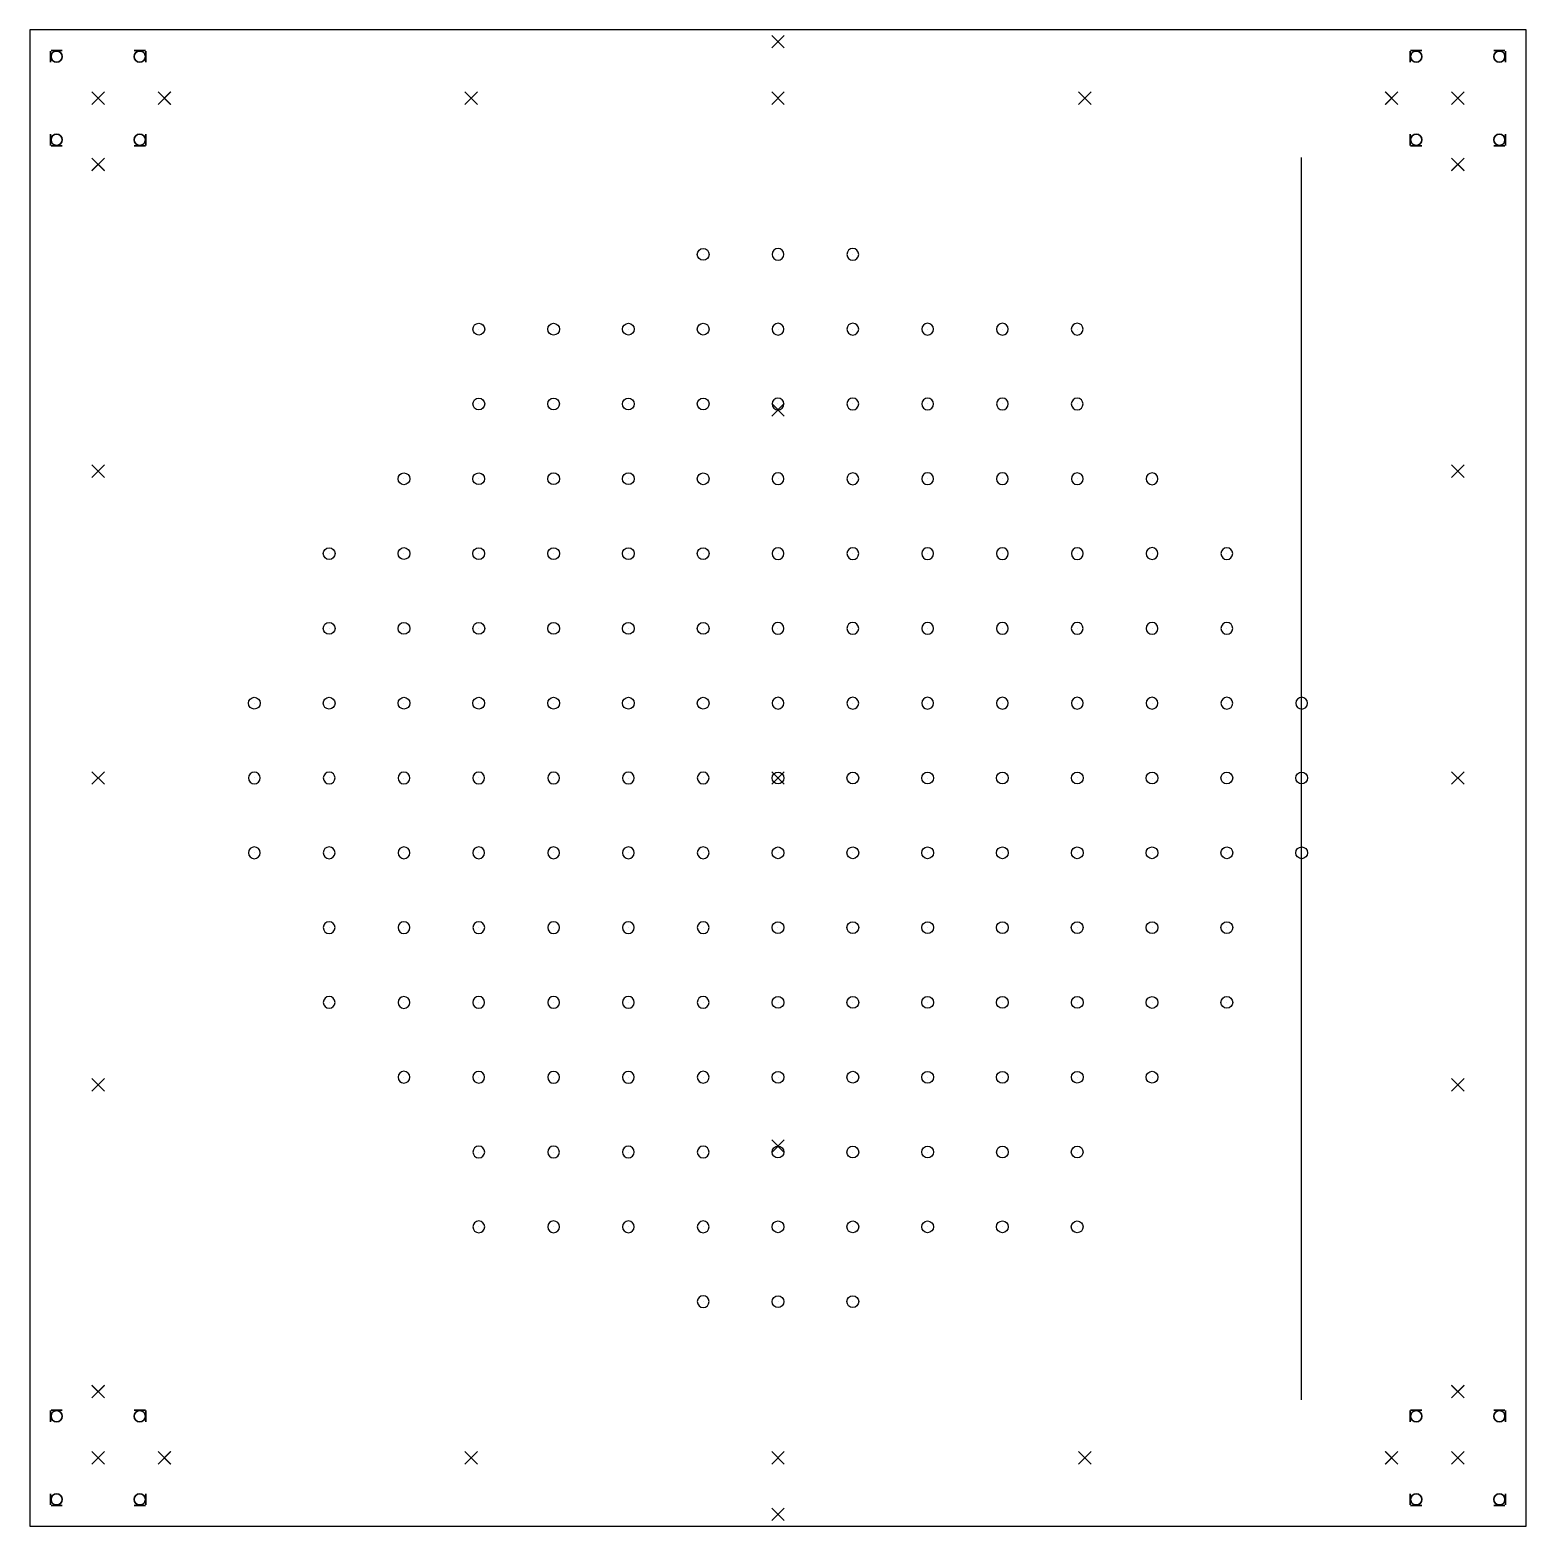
# Model space of a CAD drawing. Header units: inches. Extents: x -120 to 120, y -120 to 120.
import ezdxf

# ---------------------------------------------------------------- set-up
doc = ezdxf.new("R2010")
doc.units = ezdxf.units.IN
doc.header["$LTSCALE"] = 60
doc.header["$MEASUREMENT"] = 0
doc.header["$PDMODE"] = 3
doc.header["$PDSIZE"] = 1
doc.layers.add('0--3D ponts', color=7, linetype='Continuous')
doc.layers.add('00-Strings', color=7, linetype='Continuous')

# ---------------------------------------------------------------- blocks, each defined once
blk = doc.blocks.new('String LED')
at = {"color": 7, "transparency": 16777216, "extrusion": (0.80425, 0, 0.59429)}
blk.add_lwpolyline([(8001, 0), (0, 0)], dxfattribs=at)
at = {"transparency": 16777216, "extrusion": (0, 1, 0)}
blk.add_circle((0, 0), 24, dxfattribs=at)
blk = doc.blocks.new('H40V-box corner')
at = {"color": 1}
blk.add_point((0, 0), dxfattribs=at)
at = {"layer": '0--3D ponts', "color": 1, "linetype": 'ByBlock', "extrusion": (1, 3.06152e-16, -1.83691e-16)}
blk.add_circle((6.67, -6.67, -7.67), 0.894, dxfattribs=at)
at = {"layer": '0--3D ponts', "color": 1, "linetype": 'ByBlock', "extrusion": (1, 3.06152e-16, 1.83691e-16)}
blk.add_circle((6.67, 6.67, -7.67), 0.894, dxfattribs=at)
at = {"layer": '0--3D ponts', "color": 1, "linetype": 'ByBlock', "extrusion": (1.22461e-16, -1, 3.37424e-32)}
blk.add_circle((-6.67, -6.67, -7.67), 0.894, dxfattribs=at)
at = {"layer": '0--3D ponts', "color": 1, "linetype": 'ByBlock', "extrusion": (1.22461e-16, -1, -3.37424e-32)}
blk.add_circle((-6.67, 6.67, -7.67), 0.894, dxfattribs=at)
at = {"layer": '0--3D ponts', "color": 1, "linetype": 'ByBlock'}
for centre in [(-6.67, 6.67, -7.67), (6.67, 6.67, -7.67), (-6.67, -6.67, -7.67), (6.67, -6.67, -7.67)]:
    blk.add_circle(centre, 0.894, dxfattribs=at)
at = {"layer": '0--3D ponts', "color": 1, "linetype": 'ByBlock', "extrusion": (0, 0, -1)}
for centre in [(6.67, 6.67, -7.67), (-6.67, 6.67, -7.67), (6.67, -6.67, -7.67), (-6.67, -6.67, -7.67)]:
    blk.add_circle(centre, 0.894, dxfattribs=at)
at = {"layer": '0--3D ponts', "color": 1, "linetype": 'ByBlock', "extrusion": (1.22461e-16, -1, -1.83691e-16)}
blk.add_circle((6.67, -6.67, -7.67), 0.894, dxfattribs=at)
at = {"layer": '0--3D ponts', "color": 1, "linetype": 'ByBlock', "extrusion": (1.22461e-16, -1, 1.83691e-16)}
blk.add_circle((6.67, 6.67, -7.67), 0.894, dxfattribs=at)
at = {"layer": '0--3D ponts', "color": 1, "linetype": 'ByBlock', "extrusion": (-1, 6.12303e-17, 3.37424e-32)}
blk.add_circle((-6.67, -6.67, -7.67), 0.894, dxfattribs=at)
at = {"layer": '0--3D ponts', "color": 1, "linetype": 'ByBlock', "extrusion": (-1, 6.12303e-17, -3.37424e-32)}
blk.add_circle((-6.67, 6.67, -7.67), 0.894, dxfattribs=at)
at = {"layer": '0--3D ponts', "color": 1, "linetype": 'ByBlock', "extrusion": (-1, -6.12303e-17, 3.37424e-32)}
for centre in [(6.67, -6.67, 7.67), (6.67, -6.67, -7.67)]:
    blk.add_circle(centre, 0.894, dxfattribs=at)
at = {"layer": '0--3D ponts', "color": 1, "linetype": 'ByBlock', "extrusion": (-1, -6.12303e-17, -3.37424e-32)}
for centre in [(6.67, 6.67, 7.67), (6.67, 6.67, -7.67)]:
    blk.add_circle(centre, 0.894, dxfattribs=at)
at = {"layer": '0--3D ponts', "color": 1, "linetype": 'ByBlock', "extrusion": (1.22461e-16, 1, -1.83691e-16)}
for centre in [(6.67, -6.67, -7.67), (-6.67, -6.67, -7.67)]:
    blk.add_circle(centre, 0.894, dxfattribs=at)
at = {"layer": '0--3D ponts', "color": 1, "linetype": 'ByBlock', "extrusion": (1.22461e-16, 1, 1.83691e-16)}
for centre in [(6.67, 6.67, -7.67), (-6.67, 6.67, -7.67)]:
    blk.add_circle(centre, 0.894, dxfattribs=at)
blk = doc.blocks.new('H40V-coupler 4x')
at = {"color": 1, "extrusion": (-1, -2.22045e-16, 6.12303e-17)}
for p in [(0, 0), (10.63, 0)]:
    blk.add_point(p, dxfattribs=at)
blk = doc.blocks.new('H40V-L300')
at = {"color": 1}
for p in [(0, 0), (59.06, 0), (118.11, 0)]:
    blk.add_point(p, dxfattribs=at)
blk = doc.blocks.new('H40V-L250')
at = {"color": 1}
for p in [(0, 0), (49.21, 0), (98.43, 0)]:
    blk.add_point(p, dxfattribs=at)

msp = doc.modelspace()

# ---------------------------------------------------------------- linework, layer by layer
at = {"color": 4, "transparency": 16777216, "extrusion": (0, -1, 0)}
msp.add_line((84, -99.77, 114.02), (84, 99.52, 114.02), dxfattribs=at)
at = {"transparency": 16777216}
msp.add_lwpolyline([(-120, -120), (120, -120), (120, 120), (-120, 120)], close=True, dxfattribs=at)

# ---------------------------------------------------------------- block references
at = {"transparency": 16777216, "rotation": 90}
for name, p in [('H40V-L300', (0, 0, 459.47)), ('H40V-L250', (-109.05, 0, 7.67)), ('H40V-L250', (-109.05, 0, 442.31)), ('H40V-L250', (-109.05, 0, 442.31)), ('H40V-L250', (109.05, 0, 7.67)), ('H40V-L250', (109.05, 0, 442.31)), ('H40V-L250', (109.05, 0, 442.31)), ('H40V-L250', (-109.05, -98.43, 7.67)), ('H40V-L250', (-109.05, -98.43, 442.31)), ('H40V-L250', (-109.05, -98.43, 442.31)), ('H40V-L300', (0, -118.11, 459.47)), ('H40V-L250', (109.05, -98.43, 7.67)), ('H40V-L250', (109.05, -98.43, 442.31)), ('H40V-L250', (109.05, -98.43, 442.31))]:
    msp.add_blockref(name, p, dxfattribs=at)
at = {"linetype": 'Continuous', "transparency": 16777216, "rotation": 90}
for p in [(-109.05, 109.05, 7.67), (-109.05, 109.05, 442.31), (109.05, 109.05, 7.67), (109.05, 109.05, 442.31)]:
    msp.add_blockref('H40V-box corner', p, dxfattribs=at)
at = {"color": 3, "transparency": 16777216, "extrusion": (-6.12323e-17, -1, 6.12303e-17)}
for p, rotation in [((-109.05, 7.67, -109.05), 90), ((-109.05, 442.31, -109.05), 270), ((109.05, 7.67, -109.05), 90), ((109.05, 442.31, -109.05), 270)]:
    msp.add_blockref('H40V-coupler 4x', p, dxfattribs=dict(at, rotation=rotation))
at = {"color": 3, "transparency": 16777216}
for p in [(-109.05, 109.05, 7.67), (-109.05, 109.05, 442.31), (-109.05, -109.05, 7.67), (-109.05, -109.05, 442.31)]:
    msp.add_blockref('H40V-coupler 4x', p, dxfattribs=at)
for p, rotation in [((-109.05, 109.05, 7.67), 269.9999999999999), ((-109.05, 109.05, 442.31), 269.9999999999999), ((109.05, 109.05, 7.67), 180), ((109.05, 109.05, 442.31), 180), ((109.05, 109.05, 7.67), 269.9999999999999), ((109.05, 109.05, 442.31), 269.9999999999999), ((-109.05, -109.05, 7.67), 89.99999999999999), ((-109.05, -109.05, 442.31), 89.99999999999999), ((109.05, -109.05, 7.67), 89.99999999999999), ((109.05, -109.05, 442.31), 89.99999999999999), ((109.05, -109.05, 7.67), 180), ((109.05, -109.05, 442.31), 180)]:
    msp.add_blockref('H40V-coupler 4x', p, dxfattribs=dict(at, rotation=rotation))
at = {"transparency": 16777216, "extrusion": (-1, 0, 6.12323e-17), "rotation": 90}
for name, p in [('H40V-L300', (-109.05, 18.3, 109.05)), ('H40V-L250', (-109.05, 136.41, 109.05)), ('H40V-L250', (-109.05, 234.83, 109.05)), ('H40V-L250', (-109.05, 333.26, 109.05)), ('H40V-L300', (-109.05, 18.3, -109.05)), ('H40V-L250', (-109.05, 136.41, -109.05)), ('H40V-L250', (-109.05, 234.83, -109.05)), ('H40V-L250', (-109.05, 333.26, -109.05)), ('H40V-L300', (109.05, 18.3, 109.05)), ('H40V-L250', (109.05, 136.41, 109.05)), ('H40V-L250', (109.05, 234.83, 109.05)), ('H40V-L250', (109.05, 333.26, 109.05)), ('H40V-L300', (109.05, 18.3, -109.05)), ('H40V-L250', (109.05, 136.41, -109.05)), ('H40V-L250', (109.05, 234.83, -109.05)), ('H40V-L250', (109.05, 333.26, -109.05))]:
    msp.add_blockref(name, p, dxfattribs=at)
at = {"transparency": 16777216}
for p in [(-98.43, 109.05, 7.67), (-98.43, 109.05, 442.31), (0, 109.05, 7.67), (0, 109.05, 442.31), (-98.43, -109.05, 7.67), (-98.43, -109.05, 442.31), (0, -109.05, 7.67), (0, -109.05, 442.31)]:
    msp.add_blockref('H40V-L250', p, dxfattribs=at)
at = {"linetype": 'Continuous', "transparency": 16777216}
for p in [(-109.05, -109.05, 7.67), (-109.05, -109.05, 442.31), (109.05, -109.05, 7.67), (109.05, -109.05, 442.31)]:
    msp.add_blockref('H40V-box corner', p, dxfattribs=at)
at = {"color": 3, "transparency": 16777216, "extrusion": (-1, 0, 6.12303e-17)}
for p, rotation in [((109.05, 7.67, 109.05), 90), ((109.05, 442.31, 109.05), 270), ((109.05, 7.67, -109.05), 90), ((109.05, 442.31, -109.05), 270)]:
    msp.add_blockref('H40V-coupler 4x', p, dxfattribs=dict(at, rotation=rotation))
at = {"layer": '00-Strings', "color": 1, "transparency": 16777216, "extrusion": (-0.818929, 0.573895, 0), "xscale": 0.03937007874015748, "yscale": 0.03937007874015748, "zscale": 0.03937007874015748}
for p in [(-61.9, 115.82, 58.03), (-31.42, 115.82, 80.63), (-38.3, 115.82, 70.8), (-45.19, 115.82, 60.97), (-52.08, 115.82, 51.15), (-21.59, 115.82, 73.74), (-28.48, 115.82, 63.92), (-35.36, 115.82, 54.09), (-42.25, 115.82, 44.26), (-4.87, 115.82, 76.68), (-11.76, 115.82, 66.86), (-18.65, 115.82, 57.03), (-25.54, 115.82, 47.2), (-32.42, 115.82, 37.37), (11.84, 115.82, 79.62), (4.95, 115.82, 69.8), (-1.93, 115.82, 59.97), (-8.82, 115.82, 50.14), (-15.71, 115.82, 40.31), (-22.59, 115.82, 30.49), (21.67, 115.82, 72.74), (14.78, 115.82, 62.91), (7.89, 115.82, 53.08), (1.01, 115.82, 43.25), (-5.88, 115.82, 33.43), (-12.77, 115.82, 23.6), (38.38, 115.82, 75.68), (31.49, 115.82, 65.85), (24.61, 115.82, 56.02), (17.72, 115.82, 46.2), (10.83, 115.82, 36.37), (3.95, 115.82, 26.54), (-2.94, 115.82, 16.71)]:
    msp.add_blockref('String LED', p, dxfattribs=at)
at = {"layer": '00-Strings', "color": 1, "transparency": 16777216, "extrusion": (0.818929, 0.573895, 0), "xscale": -0.03937007874015748, "yscale": 0.03937007874015748, "zscale": 0.03937007874015748}
for p in [(68.79, 115.82, 48.21), (61.9, 115.82, 58.03), (58.96, 115.82, 41.32), (52.08, 115.82, 51.15), (45.19, 115.82, 60.97), (38.3, 115.82, 70.8), (31.42, 115.82, 80.63), (49.14, 115.82, 34.43), (42.25, 115.82, 44.26), (35.36, 115.82, 54.09), (28.48, 115.82, 63.92), (21.59, 115.82, 73.74), (39.31, 115.82, 27.55), (32.42, 115.82, 37.37), (25.54, 115.82, 47.2), (18.65, 115.82, 57.03), (11.76, 115.82, 66.86), (4.87, 115.82, 76.68), (29.48, 115.82, 20.66), (22.59, 115.82, 30.49), (15.71, 115.82, 40.31), (8.82, 115.82, 50.14), (1.93, 115.82, 59.97), (-4.95, 115.82, 69.8), (-11.84, 115.82, 79.62), (19.65, 115.82, 13.77), (12.77, 115.82, 23.6), (5.88, 115.82, 33.43), (-1.01, 115.82, 43.25), (-7.89, 115.82, 53.08), (-14.78, 115.82, 62.91), (-21.67, 115.82, 72.74), (9.83, 115.82, 6.89), (2.94, 115.82, 16.71), (-3.95, 115.82, 26.54), (-10.83, 115.82, 36.37), (-17.72, 115.82, 46.2), (-24.61, 115.82, 56.02), (-31.49, 115.82, 65.85), (-38.38, 115.82, 75.68)]:
    msp.add_blockref('String LED', p, dxfattribs=at)
at = {"layer": '00-Strings', "color": 1, "transparency": 16777216, "extrusion": (-0.818929, -0.573895, 0), "xscale": -0.03937007874015748, "yscale": 0.03937007874015748, "zscale": 0.03937007874015748}
for p in [(-48.21, 115.82, 68.79), (-41.32, 115.82, 58.96), (-34.43, 115.82, 49.14), (-27.55, 115.82, 39.31), (-20.66, 115.82, 29.48), (-13.77, 115.82, 19.65), (-6.89, 115.82, 9.83), (-38.38, 115.82, 75.68), (-31.49, 115.82, 65.85), (-24.61, 115.82, 56.02), (-17.72, 115.82, 46.2), (-10.83, 115.82, 36.37), (-3.95, 115.82, 26.54), (2.94, 115.82, 16.71), (-21.67, 115.82, 72.74), (-14.78, 115.82, 62.91), (-7.89, 115.82, 53.08), (-1.01, 115.82, 43.25), (5.88, 115.82, 33.43), (12.77, 115.82, 23.6), (-11.84, 115.82, 79.62), (-4.95, 115.82, 69.8), (1.93, 115.82, 59.97), (8.82, 115.82, 50.14), (15.71, 115.82, 40.31), (22.59, 115.82, 30.49), (4.87, 115.82, 76.68), (11.76, 115.82, 66.86), (18.65, 115.82, 57.03), (25.54, 115.82, 47.2), (32.42, 115.82, 37.37), (21.59, 115.82, 73.74), (28.48, 115.82, 63.92), (35.36, 115.82, 54.09), (42.25, 115.82, 44.26), (31.42, 115.82, 80.63), (38.3, 115.82, 70.8), (45.19, 115.82, 60.97), (52.08, 115.82, 51.15), (61.9, 115.82, 58.03)]:
    msp.add_blockref('String LED', p, dxfattribs=at)
at = {"layer": '00-Strings', "color": 1, "transparency": 16777216, "extrusion": (0.818929, -0.573895, 0), "xscale": 0.03937007874015748, "yscale": 0.03937007874015748, "zscale": 0.03937007874015748}
for p in [(0, 115.82), (6.89, 115.82, 9.83), (13.77, 115.82, 19.65), (20.66, 115.82, 29.48), (27.55, 115.82, 39.31), (34.43, 115.82, 49.14), (41.32, 115.82, 58.96), (48.21, 115.82, 68.79), (-9.83, 115.82, 6.89), (-2.94, 115.82, 16.71), (3.95, 115.82, 26.54), (10.83, 115.82, 36.37), (17.72, 115.82, 46.2), (24.61, 115.82, 56.02), (31.49, 115.82, 65.85), (38.38, 115.82, 75.68), (-19.65, 115.82, 13.77), (-12.77, 115.82, 23.6), (-5.88, 115.82, 33.43), (1.01, 115.82, 43.25), (7.89, 115.82, 53.08), (14.78, 115.82, 62.91), (21.67, 115.82, 72.74), (-29.48, 115.82, 20.66), (-22.59, 115.82, 30.49), (-15.71, 115.82, 40.31), (-8.82, 115.82, 50.14), (-1.93, 115.82, 59.97), (4.95, 115.82, 69.8), (11.84, 115.82, 79.62), (-39.31, 115.82, 27.55), (-32.42, 115.82, 37.37), (-25.54, 115.82, 47.2), (-18.65, 115.82, 57.03), (-11.76, 115.82, 66.86), (-4.87, 115.82, 76.68), (-49.14, 115.82, 34.43), (-42.25, 115.82, 44.26), (-35.36, 115.82, 54.09), (-28.48, 115.82, 63.92), (-21.59, 115.82, 73.74), (-58.96, 115.82, 41.32), (-52.08, 115.82, 51.15), (-45.19, 115.82, 60.97), (-38.3, 115.82, 70.8), (-31.42, 115.82, 80.63), (-68.79, 115.82, 48.21), (-61.9, 115.82, 58.03)]:
    msp.add_blockref('String LED', p, dxfattribs=at)

doc.saveas('drawing.dxf')
